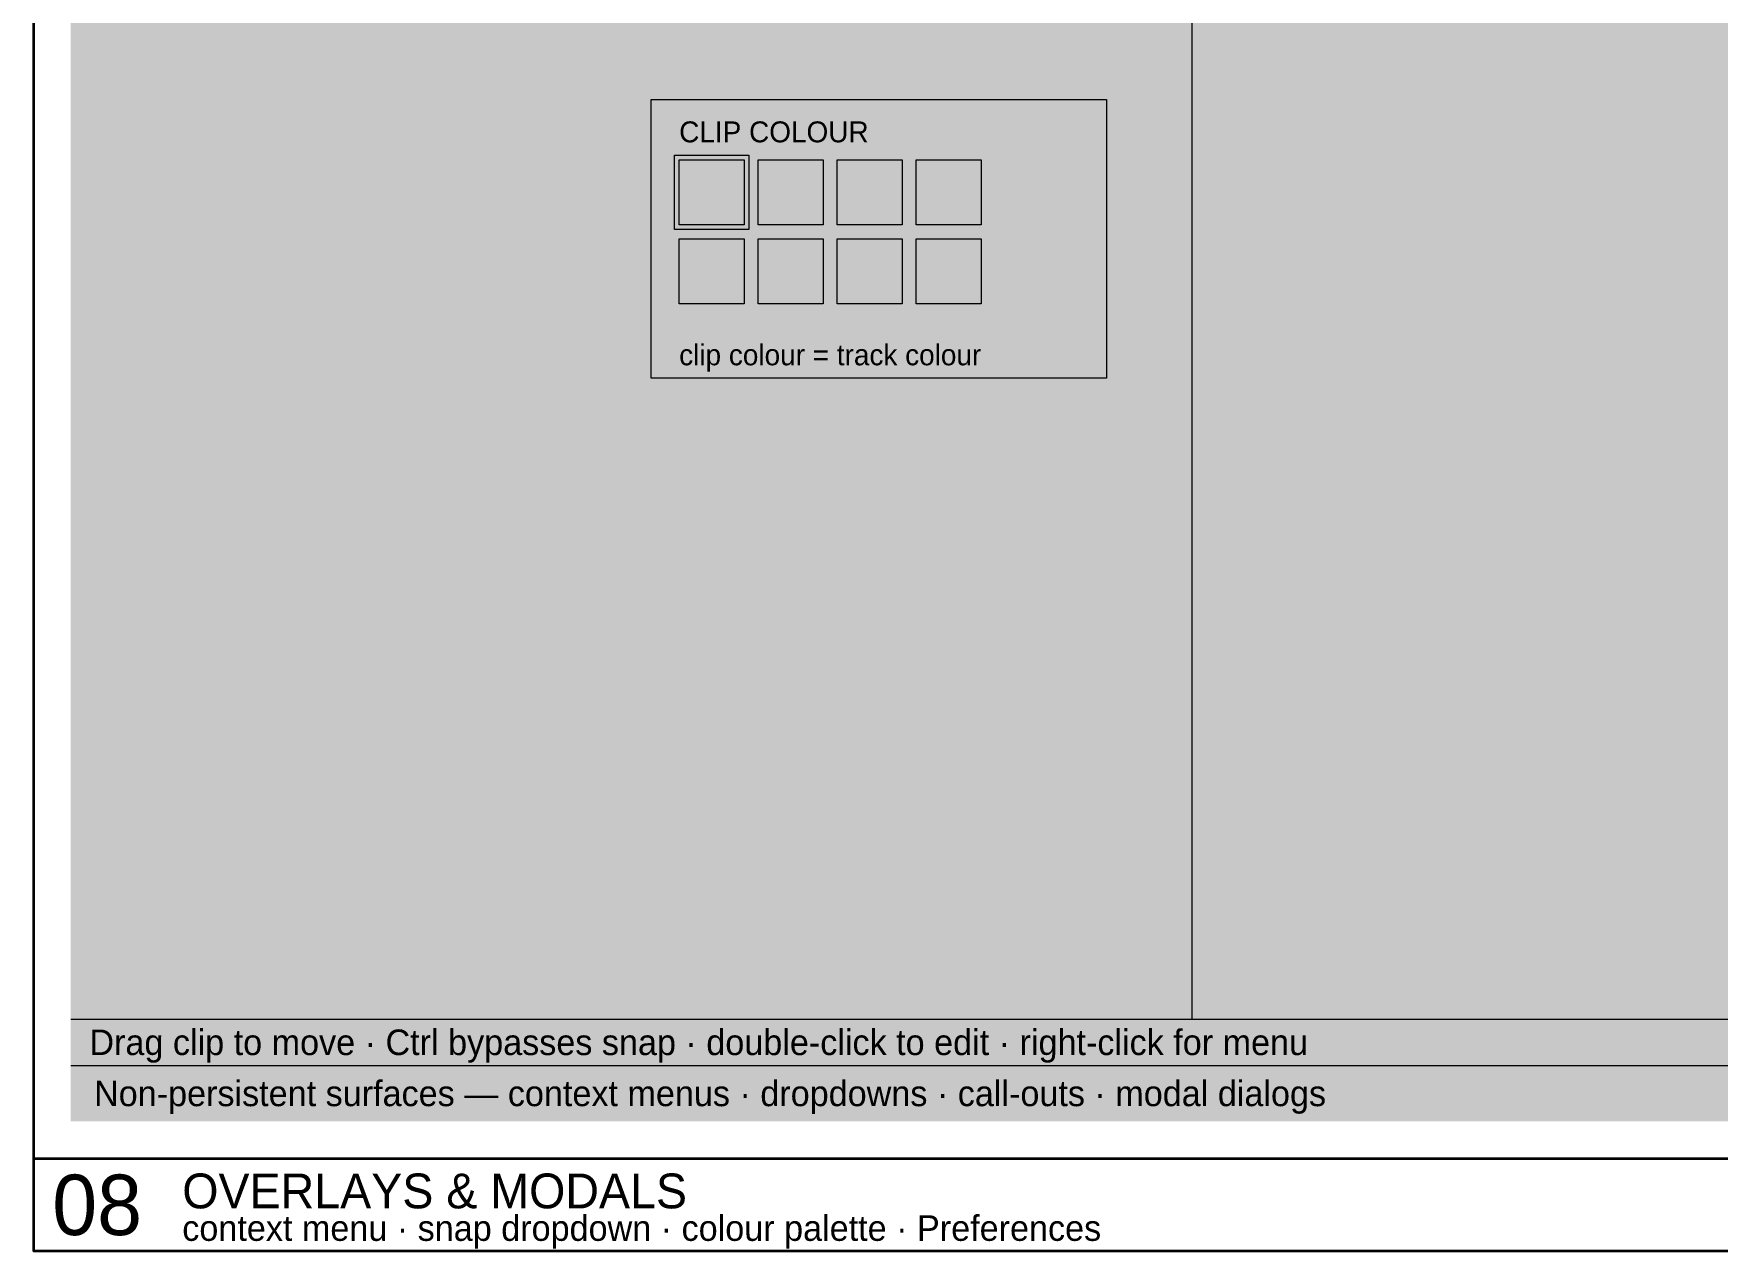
# Model space of a CAD drawing. Extents: x -16 to 3552, y -6016 to 16.
# Drawn here: x -16 to 709, y -6016 to -5492 of the extents above; entities that cross this region are included whole.
import ezdxf
from ezdxf.enums import TextEntityAlignment as Align

# ---------------------------------------------------------------- set-up
doc = ezdxf.new("R2010")
doc.units = 0
for name, color, linetype, lineweight, true_color in [('FORGE-DIM', 7, 'Continuous', 9, 0x9aa2a8), ('FORGE-SHEET', 7, 'Continuous', 35, 0x9aa2a8), ('UI-ACCENT', 7, 'Continuous', 18, 0xe0902f), ('UI-CLIP', 7, 'Continuous', 13, 0x2d3135), ('UI-HAIRLINE', 7, 'Continuous', 9, 0x34383c)]:
    doc.layers.add(name, color=color, linetype=linetype, lineweight=lineweight, true_color=true_color)
for name, color, linetype, true_color in [('FORGE-TITLE', 7, 'Continuous', 0xd6d9dc), ('UI-PANEL-BG', 7, 'Continuous', 0x232629), ('UI-RAISED', 7, 'Continuous', 0x2d3135), ('UI-SHELL-BG', 7, 'Continuous', 0x1a1c1e), ('UI-TEXT-SEC', 7, 'Continuous', 0x8a9095)]:
    doc.layers.add(name, color=color, linetype=linetype, true_color=true_color)

msp = doc.modelspace()

# ---------------------------------------------------------------- hatches: boundary and pattern name
at = {"layer": 'UI-CLIP', "true_color": 0x08090a}
h = msp.add_hatch(color=7, dxfattribs=at)
h.dxf.hatch_style = 1
h.paths.add_polyline_path([(247, -5517), (449, -5517), (449, -5643), (247, -5643)])
at = {"layer": 'UI-CLIP', "true_color": 0xc86e3c}
h = msp.add_hatch(color=7, dxfattribs=at)
h.dxf.hatch_style = 1
h.paths.add_polyline_path([(262, -5546), (290, -5546), (290, -5574), (262, -5574)])
at = {"layer": 'UI-CLIP', "true_color": 0x4e9aa6}
h = msp.add_hatch(color=7, dxfattribs=at)
h.dxf.hatch_style = 1
h.paths.add_polyline_path([(296, -5546), (324, -5546), (324, -5574), (296, -5574)])
at = {"layer": 'UI-CLIP', "true_color": 0x9a6fb0}
h = msp.add_hatch(color=7, dxfattribs=at)
h.dxf.hatch_style = 1
h.paths.add_polyline_path([(330, -5546), (358, -5546), (358, -5574), (330, -5574)])
at = {"layer": 'UI-CLIP', "true_color": 0x6fa855}
h = msp.add_hatch(color=7, dxfattribs=at)
h.dxf.hatch_style = 1
h.paths.add_polyline_path([(364, -5546), (392, -5546), (392, -5574), (364, -5574)])
at = {"layer": 'UI-CLIP', "true_color": 0xc95b6b}
h = msp.add_hatch(color=7, dxfattribs=at)
h.dxf.hatch_style = 1
h.paths.add_polyline_path([(262, -5580), (290, -5580), (290, -5608), (262, -5608)])
at = {"layer": 'UI-CLIP', "true_color": 0x5a86c4}
h = msp.add_hatch(color=7, dxfattribs=at)
h.dxf.hatch_style = 1
h.paths.add_polyline_path([(296, -5580), (324, -5580), (324, -5608), (296, -5608)])
at = {"layer": 'UI-CLIP', "true_color": 0xb7a04a}
h = msp.add_hatch(color=7, dxfattribs=at)
h.dxf.hatch_style = 1
h.paths.add_polyline_path([(330, -5580), (358, -5580), (358, -5608), (330, -5608)])
at = {"layer": 'UI-CLIP', "true_color": 0x7c8a95}
h = msp.add_hatch(color=7, dxfattribs=at)
h.dxf.hatch_style = 1
h.paths.add_polyline_path([(364, -5580), (392, -5580), (392, -5608), (364, -5608)])
at = {"layer": 'UI-PANEL-BG'}
h = msp.add_hatch(color=256, dxfattribs=at)
h.dxf.hatch_style = 1
h.paths.add_polyline_path([(0, -5916), (1600, -5916), (1600, -5936), (0, -5936)])
h = msp.add_hatch(color=256, dxfattribs=at)
h.dxf.hatch_style = 1
h.paths.add_polyline_path([(0, -5936), (1600, -5936), (1600, -5960), (0, -5960)])
at = {"layer": 'UI-RAISED'}
h = msp.add_hatch(color=256, dxfattribs=at)
h.dxf.hatch_style = 1
h.paths.add_polyline_path([(250, -5520), (446, -5520), (446, -5640), (250, -5640)])
at = {"layer": 'UI-SHELL-BG'}
h = msp.add_hatch(color=256, dxfattribs=at)
h.dxf.hatch_style = 1
h.paths.add_polyline_path([(0, -5006), (1600, -5006), (1600, -5936), (0, -5936)])

# ---------------------------------------------------------------- linework, layer by layer
at = {"layer": 'FORGE-SHEET'}
msp.add_line((-16, -5976), (1616, -5976), dxfattribs=at)
msp.add_lwpolyline([(-16, -4944), (1616, -4944), (1616, -6016), (-16, -6016)], close=True, dxfattribs=at)
at = {"layer": 'UI-ACCENT'}
msp.add_line((482.8, -5022), (482.8, -5916), dxfattribs=at)
for points in [[(250, -5520), (446, -5520), (446, -5640), (250, -5640)], [(260, -5544), (292, -5544), (292, -5576), (260, -5576)]]:
    msp.add_lwpolyline(points, close=True, dxfattribs=at)
at = {"layer": 'UI-HAIRLINE'}
for p, q in [((0, -5916), (1600, -5916)), ((0, -5936), (1600, -5936))]:
    msp.add_line(p, q, dxfattribs=at)
for points in [[(262, -5546), (290, -5546), (290, -5574), (262, -5574)], [(296, -5546), (324, -5546), (324, -5574), (296, -5574)], [(330, -5546), (358, -5546), (358, -5574), (330, -5574)], [(364, -5546), (392, -5546), (392, -5574), (364, -5574)], [(262, -5580), (290, -5580), (290, -5608), (262, -5608)], [(296, -5580), (324, -5580), (324, -5608), (296, -5608)], [(330, -5580), (358, -5580), (358, -5608), (330, -5608)], [(364, -5580), (392, -5580), (392, -5608), (364, -5608)]]:
    msp.add_lwpolyline(points, close=True, dxfattribs=at)

# ---------------------------------------------------------------- texts
at = {"layer": 'FORGE-DIM'}
msp.add_text('context menu · snap dropdown · colour palette · Preferences', height=11, dxfattribs=at).set_placement((48, -6006), align=Align.MIDDLE_LEFT)
at = {"layer": 'FORGE-TITLE'}
for s, height, p in [('08', 26, (-8, -5996)), ('OVERLAYS & MODALS', 15, (48, -5990))]:
    msp.add_text(s, height=height, dxfattribs=at).set_placement(p, align=Align.MIDDLE_LEFT)
at = {"layer": 'UI-TEXT-SEC'}
for s, height, p in [('CLIP COLOUR', 9, (262, -5534)), ('clip colour = track colour', 9, (262, -5630)), ('Drag clip to move · Ctrl bypasses snap · double-click to edit · right-click for menu', 11, (8, -5926)), ('Non-persistent surfaces — context menus · dropdowns · call-outs · modal dialogs', 11, (10, -5948))]:
    msp.add_text(s, height=height, dxfattribs=at).set_placement(p, align=Align.MIDDLE_LEFT)

doc.saveas('drawing.dxf')
